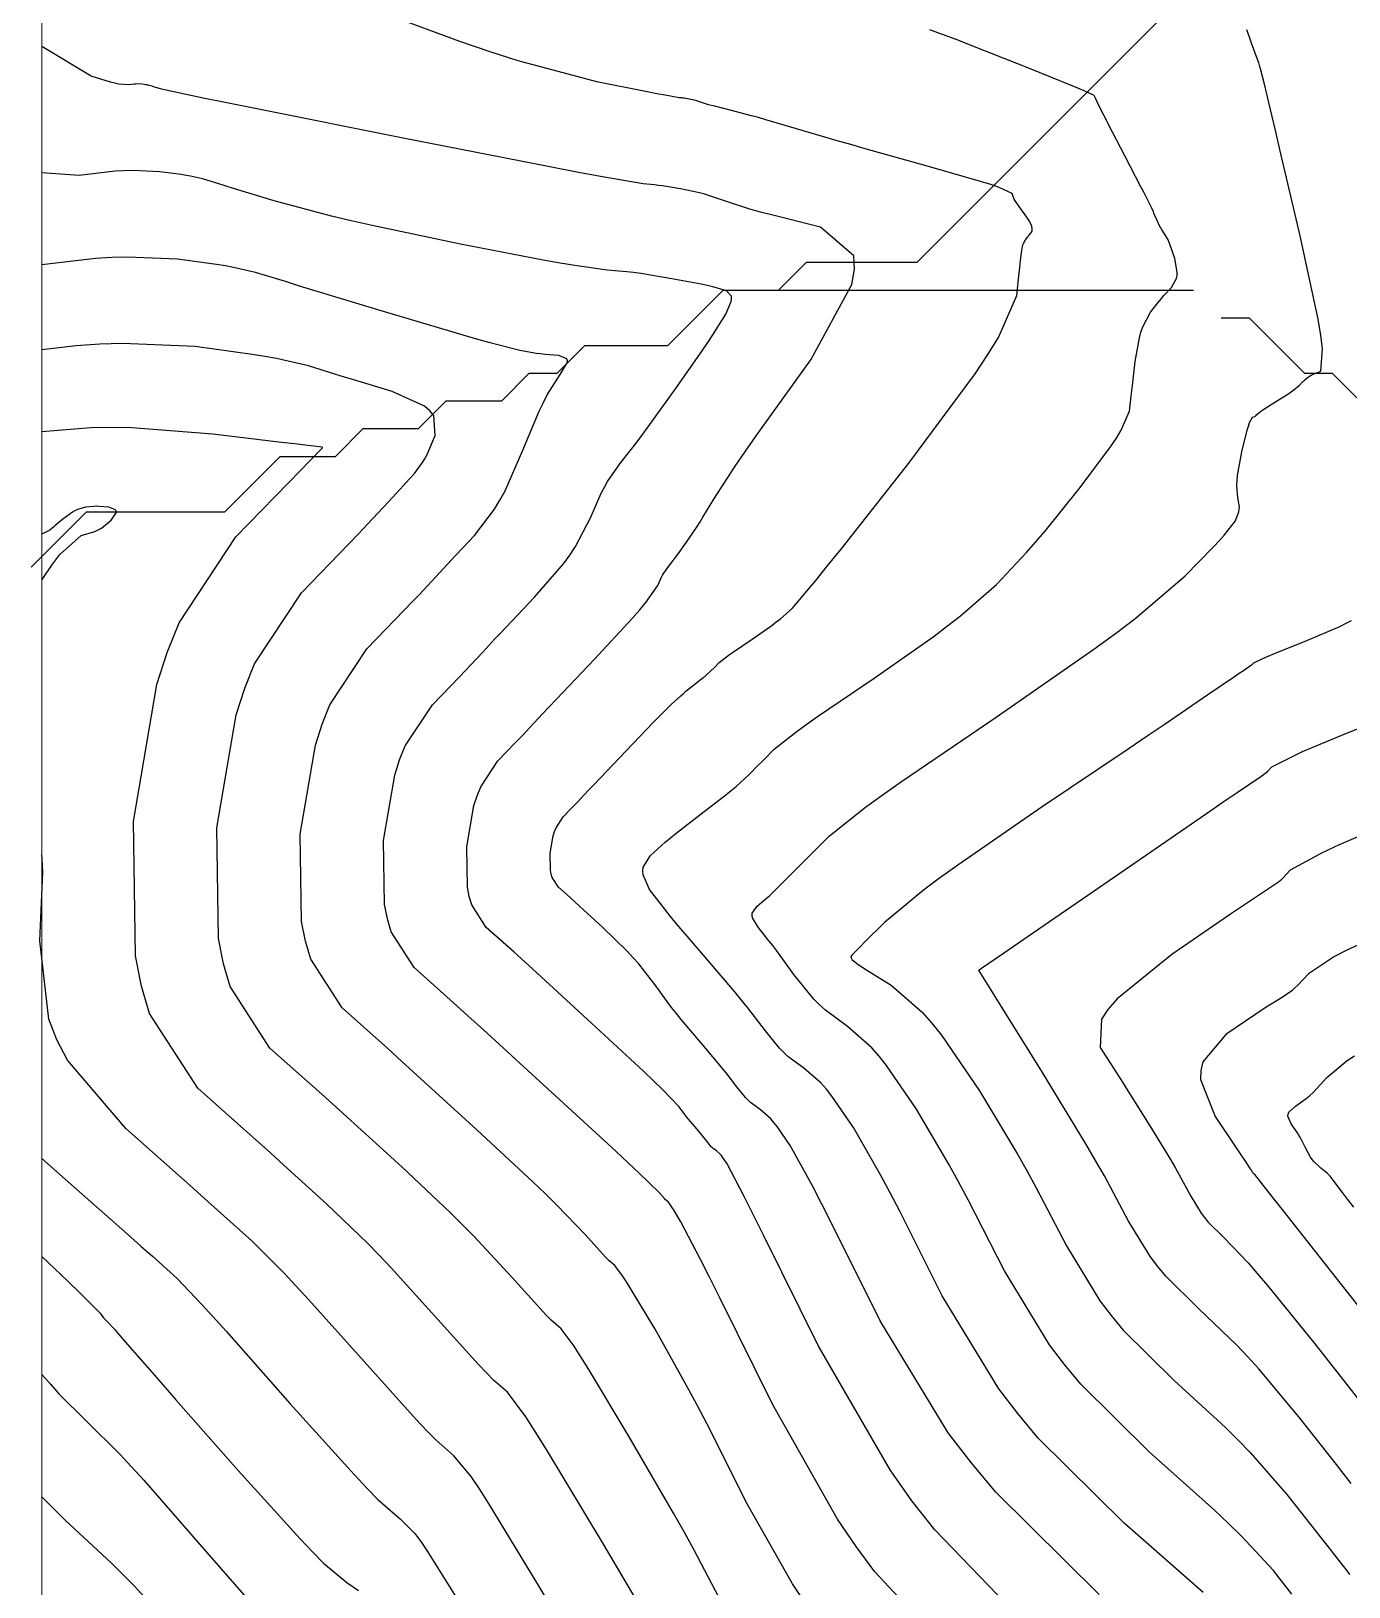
# Model space of a CAD drawing. Header units: metres. Extents: x 837117 to 838477, y 1189012 to 1191015.
# Drawn here: x 837476.1 to 837523.7, y 1190665.1 to 1190721.3 of the extents above; entities that cross this region are included whole.
import ezdxf

# ---------------------------------------------------------------- set-up
doc = ezdxf.new("R2010")
doc.units = ezdxf.units.M
doc.header["$LTSCALE"] = 0.3
doc.layers.add('COORD', color=7, linetype='Continuous', lineweight=20)
doc.layers.add('DRENAJE', color=5, linetype='Continuous', lineweight=25)
doc.layers.add('COTAS 10', color=1, linetype='Continuous')
doc.layers.add('COTAS INT', color=252, linetype='Continuous')

msp = doc.modelspace()

# ---------------------------------------------------------------- linework, layer by layer
at = {"layer": 'COORD'}
msp.add_lwpolyline([(837476.514, 1189013.872), (838476.514, 1189013.872), (838476.514, 1191013.872), (837476.514, 1191013.872)], close=True, dxfattribs=at)
at = {"layer": 'COTAS 10'}
for points, elevation in [([(837509.151, 1190662.901), (837506.598, 1190665.631), (837505.915, 1190666.549), (837505.242, 1190667.537), (837502.901, 1190671.689), (837501.011, 1190675.503), (837500.622, 1190676.278), (837500.292, 1190676.931), (837499.586, 1190678.273), (837499.321, 1190678.714), (837499.268, 1190678.799), (837499.224, 1190678.868), (837499.139, 1190678.982), (837499.072, 1190679.039), (837499.04, 1190679.072), (837499.002, 1190679.113), (837498.814, 1190679.322), (837498.08, 1190680.034), (837497.698, 1190680.392), (837497.239, 1190680.819), (837494.933, 1190682.941), (837492.46, 1190685.2), (837491.895, 1190685.713), (837491.381, 1190686.178), (837489.959, 1190687.453), (837489.129, 1190688.739), (837488.989, 1190689.212), (837488.889, 1190689.735), (837488.852, 1190692.043), (837489.256, 1190694.398), (837489.433, 1190694.951), (837489.638, 1190695.46), (837490.616, 1190696.94), (837491.602, 1190697.96), (837491.812, 1190698.18), (837491.995, 1190698.372), (837492.432, 1190698.838), (837492.877, 1190699.319), (837493.065, 1190699.519), (837493.282, 1190699.749), (837494.303, 1190700.825), (837495.346, 1190702.035), (837495.578, 1190702.35), (837495.784, 1190702.656), (837496.323, 1190703.69), (837496.715, 1190704.584), (837496.829, 1190704.802), (837496.946, 1190705.007), (837497.389, 1190705.642), (837497.977, 1190706.393), (837498.185, 1190706.672), (837498.413, 1190706.981), (837499.398, 1190708.352), (837500.355, 1190709.722), (837500.564, 1190710.03), (837500.75, 1190710.307), (837501.219, 1190711.052), (837501.411, 1190711.511), (837501.422, 1190711.609), (837501.415, 1190711.694), (837501.234, 1190711.895), (837500.749, 1190712.033), (837500.549, 1190712.078), (837500.321, 1190712.127), (837499.261, 1190712.328), (837498.146, 1190712.511), (837497.884, 1190712.548), (837497.641, 1190712.579), (837496.93, 1190712.642), (837495.765, 1190712.801), (837495.236, 1190712.891), (837494.617, 1190713.003), (837491.637, 1190713.576), (837488.436, 1190714.246), (837487.678, 1190714.418), (837486.975, 1190714.585), (837484.902, 1190715.141), (837483.464, 1190715.578), (837483.162, 1190715.67), (837482.902, 1190715.749), (837482.308, 1190715.931), (837481.876, 1190716.032), (837481.718, 1190716.06), (837481.543, 1190716.089), (837480.768, 1190716.193), (837479.785, 1190716.236), (837479.478, 1190716.226), (837479.155, 1190716.206), (837477.864, 1190716.055), (837476.514, 1190716.155)], 1580), ([(837523.8, 1190699.98), (837523.607, 1190699.875), (837523.374, 1190699.76), (837522.19, 1190699.255), (837521.014, 1190698.782), (837520.786, 1190698.687), (837520.599, 1190698.607), (837520.275, 1190698.448), (837520.226, 1190698.396), (837520.213, 1190698.385), (837520.201, 1190698.374), (837520.159, 1190698.345), (837519.905, 1190698.174), (837519.759, 1190698.075), (837519.58, 1190697.952), (837518.662, 1190697.321), (837517.05, 1190696.224), (837516.434, 1190695.808), (837515.745, 1190695.343), (837512.641, 1190693.259), (837509.587, 1190691.157), (837508.928, 1190690.681), (837508.351, 1190690.25), (837506.943, 1190689.078), (837506.227, 1190688.367), (837506.087, 1190688.227), (837505.971, 1190688.112), (837505.76, 1190687.901), (837505.732, 1190687.846), (837505.732, 1190687.828), (837505.735, 1190687.81), (837505.772, 1190687.735), (837506.024, 1190687.545), (837506.161, 1190687.453), (837506.329, 1190687.346), (837507.18, 1190686.817), (837508.305, 1190685.844), (837508.645, 1190685.456), (837508.998, 1190685.016), (837510.375, 1190683.001), (837511.744, 1190680.712), (837512.091, 1190680.1), (837512.425, 1190679.498), (837513.518, 1190677.4), (837514.724, 1190675.417), (837515.129, 1190674.887), (837515.566, 1190674.364), (837517.4, 1190672.547), (837519.264, 1190670.841), (837519.719, 1190670.39), (837520.147, 1190669.947), (837521.475, 1190668.424), (837522.463, 1190667.171), (837522.678, 1190666.898), (837522.867, 1190666.657), (837523.338, 1190666.058), (837523.651, 1190665.654), (837523.74, 1190665.538)], 1590), ([(837476.514, 1190680.558), (837477.256, 1190679.902), (837479.606, 1190677.824), (837480.09, 1190677.395), (837480.503, 1190677.028), (837481.393, 1190676.231), (837482.277, 1190675.302), (837482.685, 1190674.853), (837483.164, 1190674.321), (837485.485, 1190671.704), (837487.789, 1190669.143), (837488.257, 1190668.646), (837488.651, 1190668.24), (837489.461, 1190667.539), (837489.986, 1190667.018), (837490.2, 1190666.726), (837490.445, 1190666.369), (837491.579, 1190664.543)], 1570)]:
    msp.add_lwpolyline(points, dxfattribs=dict(at, elevation=elevation))
at = {"layer": 'COTAS INT'}
for points, elevation in [([(837514.701, 1190664.81), (837510.963, 1190668.514), (837510.073, 1190669.579), (837509.247, 1190670.659), (837506.79, 1190674.701), (837505.047, 1190678.195), (837504.671, 1190678.931), (837504.343, 1190679.567), (837503.542, 1190681.025), (837503.072, 1190681.712), (837502.951, 1190681.862), (837502.835, 1190681.995), (837502.451, 1190682.327), (837502.105, 1190682.586), (837502.013, 1190682.672), (837501.922, 1190682.764), (837501.607, 1190683.149), (837501.22, 1190683.654), (837501.084, 1190683.822), (837500.935, 1190684.003), (837500.293, 1190684.755), (837499.605, 1190685.575), (837499.428, 1190685.797), (837499.257, 1190686.017), (837498.687, 1190686.795), (837498.069, 1190687.583), (837497.868, 1190687.81), (837497.654, 1190688.04), (837496.772, 1190688.902), (837495.939, 1190689.664), (837495.755, 1190689.831), (837495.591, 1190689.98), (837495.168, 1190690.359), (837494.947, 1190690.703), (837494.909, 1190690.83), (837494.882, 1190690.969), (837494.873, 1190691.587), (837494.98, 1190692.216), (837495.028, 1190692.364), (837495.083, 1190692.5), (837495.344, 1190692.896), (837495.608, 1190693.169), (837495.664, 1190693.228), (837495.713, 1190693.279), (837495.83, 1190693.404), (837496.108, 1190693.7), (837496.259, 1190693.859), (837496.442, 1190694.052), (837497.371, 1190695.028), (837498.351, 1190696.052), (837498.567, 1190696.275), (837498.759, 1190696.472), (837499.252, 1190696.964), (837499.587, 1190697.272), (837499.68, 1190697.353), (837499.772, 1190697.432), (837500.107, 1190697.698), (837500.398, 1190697.924), (837500.463, 1190697.977), (837500.521, 1190698.026), (837500.676, 1190698.166), (837500.789, 1190698.281), (837500.975, 1190698.467), (837501.232, 1190698.671), (837501.35, 1190698.756), (837501.488, 1190698.854), (837502.16, 1190699.311), (837502.872, 1190699.81), (837503.037, 1190699.934), (837503.188, 1190700.052), (837503.614, 1190700.425), (837504.463, 1190701.431), (837504.879, 1190701.948), (837505.374, 1190702.568), (837507.818, 1190705.668), (837510.215, 1190708.892), (837510.682, 1190709.59), (837511.062, 1190710.205), (837511.722, 1190711.721), (837511.809, 1190712.546), (837511.828, 1190712.726), (837511.845, 1190712.883), (837511.888, 1190713.273), (837511.928, 1190713.496), (837511.942, 1190713.548), (837511.959, 1190713.596), (837512.033, 1190713.736), (837512.115, 1190713.841), (837512.137, 1190713.866), (837512.158, 1190713.891), (837512.23, 1190713.967), (837512.276, 1190714.05), (837512.281, 1190714.078), (837512.283, 1190714.109), (837512.26, 1190714.238), (837512.172, 1190714.419), (837512.134, 1190714.482), (837512.088, 1190714.551), (837511.873, 1190714.847), (837511.667, 1190715.136), (837511.629, 1190715.2), (837511.598, 1190715.258), (837511.554, 1190715.409), (837511.082, 1190715.628), (837510.783, 1190715.727), (837510.409, 1190715.844), (837508.449, 1190716.408), (837506.248, 1190717.022), (837505.723, 1190717.172), (837505.234, 1190717.312), (837503.772, 1190717.741), (837502.66, 1190718.069), (837502.391, 1190718.145), (837502.139, 1190718.215), (837501.372, 1190718.414), (837500.813, 1190718.553), (837500.693, 1190718.584), (837500.588, 1190718.613), (837500.332, 1190718.694), (837500.168, 1190718.75), (837500.12, 1190718.764), (837500.071, 1190718.776), (837499.886, 1190718.816), (837499.714, 1190718.844), (837499.673, 1190718.85), (837499.636, 1190718.855), (837499.526, 1190718.864), (837499.017, 1190718.954), (837498.727, 1190719.009), (837498.373, 1190719.078), (837496.559, 1190719.435), (837493.712, 1190720.198), (837492.707, 1190720.523), (837491.607, 1190720.898), (837486.853, 1190722.659)], 1584), ([(837518.45, 1190664.888), (837515.601, 1190667.389), (837512.497, 1190670.464), (837511.759, 1190671.348), (837511.073, 1190672.245), (837509.032, 1190675.601), (837507.506, 1190678.63), (837507.145, 1190679.321), (837506.81, 1190679.949), (837505.819, 1190681.683), (837505.047, 1190682.814), (837504.849, 1190683.06), (837504.658, 1190683.278), (837504.027, 1190683.824), (837503.458, 1190684.248), (837503.307, 1190684.39), (837503.158, 1190684.541), (837502.641, 1190685.174), (837502.005, 1190686.004), (837501.782, 1190686.28), (837501.537, 1190686.577), (837500.481, 1190687.814), (837499.446, 1190689.023), (837499.215, 1190689.303), (837499.008, 1190689.558), (837498.46, 1190690.277), (837498.227, 1190690.808), (837498.218, 1190690.943), (837498.234, 1190691.074), (837498.493, 1190691.506), (837499.028, 1190691.978), (837499.218, 1190692.135), (837499.425, 1190692.303), (837500.325, 1190693.001), (837501.209, 1190693.688), (837501.407, 1190693.849), (837501.584, 1190693.997), (837502.055, 1190694.423), (837502.399, 1190694.772), (837502.497, 1190694.871), (837502.597, 1190694.97), (837502.964, 1190695.337), (837503.745, 1190695.958), (837504.104, 1190696.217), (837504.526, 1190696.515), (837506.567, 1190697.906), (837508.734, 1190699.423), (837509.235, 1190699.8), (837509.693, 1190700.157), (837510.991, 1190701.292), (837512.074, 1190702.443), (837512.397, 1190702.811), (837512.73, 1190703.2), (837514.015, 1190704.783), (837515.109, 1190706.255), (837515.322, 1190706.574), (837515.496, 1190706.854), (837515.797, 1190707.546), (837515.856, 1190708.09), (837515.877, 1190708.276), (837515.899, 1190708.478), (837515.997, 1190709.339), (837516.149, 1190710.198), (837516.207, 1190710.4), (837516.271, 1190710.586), (837516.556, 1190711.125), (837516.872, 1190711.528), (837516.955, 1190711.627), (837517.037, 1190711.721), (837517.315, 1190712.017), (837517.495, 1190712.337), (837517.514, 1190712.445), (837517.52, 1190712.563), (837517.43, 1190713.06), (837517.266, 1190713.534), (837517.225, 1190713.637), (837517.186, 1190713.727), (837517.062, 1190713.951), (837516.953, 1190714.113), (837516.923, 1190714.163), (837516.894, 1190714.217), (837516.79, 1190714.432), (837516.698, 1190714.641), (837516.676, 1190714.691), (837516.656, 1190714.738), (837516.594, 1190714.878), (837516.414, 1190715.239), (837516.318, 1190715.426), (837516.203, 1190715.65), (837515.622, 1190716.771), (837515.038, 1190717.9), (837514.921, 1190718.128), (837514.823, 1190718.32), (837514.629, 1190718.712), (837514.57, 1190718.842), (837514.557, 1190718.869), (837514.545, 1190718.893), (837514.514, 1190718.949), (837514.151, 1190719.113), (837513.93, 1190719.205), (837513.657, 1190719.317), (837512.237, 1190719.891), (837510.752, 1190720.484), (837510.438, 1190720.609), (837510.166, 1190720.716), (837509.536, 1190720.961), (837509.173, 1190721.096), (837509.07, 1190721.134), (837508.966, 1190721.173), (837508.58, 1190721.317)], 1586), ([(837521.659, 1190664.831), (837520.994, 1190665.676), (837519.831, 1190666.934), (837519.373, 1190667.379), (837518.857, 1190667.865), (837516.5, 1190669.968), (837514.031, 1190672.414), (837513.444, 1190673.117), (837512.898, 1190673.831), (837511.275, 1190676.5), (837509.966, 1190679.064), (837509.618, 1190679.711), (837509.277, 1190680.33), (837508.097, 1190682.342), (837507.022, 1190683.915), (837506.747, 1190684.258), (837506.482, 1190684.561), (837505.604, 1190685.32), (837504.812, 1190685.911), (837504.601, 1190686.108), (837504.394, 1190686.318), (837503.674, 1190687.199), (837503.052, 1190688.054), (837502.906, 1190688.249), (837502.77, 1190688.425), (837502.376, 1190688.912), (837502.176, 1190689.252), (837502.162, 1190689.336), (837502.168, 1190689.415), (837502.34, 1190689.665), (837502.686, 1190689.956), (837502.8, 1190690.061), (837502.923, 1190690.176), (837503.434, 1190690.681), (837504.01, 1190691.264), (837504.174, 1190691.429), (837504.339, 1190691.595), (837504.954, 1190692.208), (837506.258, 1190693.245), (837506.859, 1190693.679), (837507.564, 1190694.176), (837510.974, 1190696.501), (837514.507, 1190698.948), (837515.289, 1190699.522), (837515.986, 1190700.051), (837517.791, 1190701.586), (837518.832, 1190702.649), (837519.046, 1190702.88), (837519.228, 1190703.083), (837519.617, 1190703.587), (837519.741, 1190703.912), (837519.755, 1190704.002), (837519.761, 1190704.092), (837519.71, 1190704.416), (837519.666, 1190704.868), (837519.676, 1190705.038), (837519.696, 1190705.227), (837519.85, 1190706.073), (837520.042, 1190706.858), (837520.086, 1190707.009), (837520.126, 1190707.131), (837520.24, 1190707.334), (837520.317, 1190707.357), (837520.335, 1190707.367), (837520.351, 1190707.377), (837520.397, 1190707.427), (837520.527, 1190707.535), (837520.597, 1190707.583), (837520.681, 1190707.639), (837521.106, 1190707.906), (837521.549, 1190708.188), (837521.645, 1190708.254), (837521.729, 1190708.314), (837521.935, 1190708.486), (837522.058, 1190708.611), (837522.09, 1190708.642), (837522.12, 1190708.671), (837522.22, 1190708.761), (837522.351, 1190708.844), (837522.401, 1190708.869), (837522.457, 1190708.895), (837522.706, 1190708.993), (837522.766, 1190709.804), (837522.702, 1190710.279), (837522.603, 1190710.863), (837521.958, 1190713.878), (837521.227, 1190716.989), (837521.074, 1190717.635), (837520.944, 1190718.186), (837520.654, 1190719.396), (837520.52, 1190719.911), (837520.488, 1190720.023), (837520.458, 1190720.123), (837520.369, 1190720.378), (837520.201, 1190720.829), (837520.122, 1190721.053), (837520.028, 1190721.32)], 1588), ([(837511.989, 1190663.801), (837508.758, 1190667.146), (837507.935, 1190668.202), (837507.144, 1190669.314), (837504.547, 1190673.801), (837502.587, 1190677.761), (837502.198, 1190678.542), (837501.876, 1190679.185), (837501.264, 1190680.366), (837501.096, 1190680.611), (837501.053, 1190680.665), (837501.012, 1190680.712), (837500.875, 1190680.831), (837500.751, 1190680.923), (837500.718, 1190680.954), (837500.686, 1190680.986), (837500.574, 1190681.124), (837500.436, 1190681.304), (837500.387, 1190681.364), (837500.334, 1190681.429), (837500.104, 1190681.697), (837499.859, 1190681.99), (837499.796, 1190682.069), (837499.735, 1190682.147), (837499.531, 1190682.425), (837498.93, 1190683.055), (837498.618, 1190683.356), (837498.243, 1190683.712), (837496.365, 1190685.452), (837494.389, 1190687.258), (837493.953, 1190687.655), (837493.565, 1190688.007), (837492.563, 1190688.906), (837492.038, 1190689.721), (837491.949, 1190690.021), (837491.886, 1190690.352), (837491.862, 1190691.815), (837492.118, 1190693.307), (837492.23, 1190693.658), (837492.36, 1190693.98), (837492.98, 1190694.918), (837493.605, 1190695.564), (837493.738, 1190695.704), (837493.854, 1190695.825), (837494.131, 1190696.121), (837494.589, 1190696.611), (837494.82, 1190696.855), (837495.096, 1190697.146), (837496.468, 1190698.59), (837497.833, 1190700.062), (837498.105, 1190700.371), (837498.33, 1190700.638), (837498.758, 1190701.246), (837498.89, 1190701.548), (837498.929, 1190701.622), (837498.969, 1190701.691), (837499.118, 1190701.906), (837499.317, 1190702.159), (837499.387, 1190702.253), (837499.464, 1190702.358), (837499.797, 1190702.821), (837500.176, 1190703.382), (837500.283, 1190703.547), (837500.389, 1190703.718), (837500.779, 1190704.372), (837501.555, 1190705.559), (837501.905, 1190706.066), (837502.314, 1190706.65), (837504.279, 1190709.4), (837505.761, 1190712.114), (837505.866, 1190712.675), (837505.839, 1190713.152), (837504.636, 1190714.188), (837502.858, 1190714.631), (837502.468, 1190714.736), (837502.122, 1190714.832), (837501.243, 1190715.114), (837500.629, 1190715.325), (837500.45, 1190715.376), (837500.267, 1190715.424), (837499.574, 1190715.572), (837498.93, 1190715.678), (837498.779, 1190715.699), (837498.638, 1190715.717), (837498.228, 1190715.753), (837496.686, 1190716.017), (837495.833, 1190716.178), (837494.794, 1190716.378), (837489.503, 1190717.416), (837484.22, 1190718.469), (837483.187, 1190718.678), (837482.34, 1190718.85), (837480.834, 1190719.173), (837480.589, 1190719.248), (837480.538, 1190719.263), (837480.494, 1190719.277), (837480.393, 1190719.308), (837480.319, 1190719.325), (837480.292, 1190719.33), (837480.262, 1190719.335), (837480.131, 1190719.352), (837479.963, 1190719.36), (837479.911, 1190719.358), (837479.856, 1190719.355), (837479.637, 1190719.329), (837479.286, 1190719.355), (837479.148, 1190719.384), (837478.993, 1190719.422), (837478.287, 1190719.641), (837476.514, 1190720.71)], 1582), ([(837504.081, 1190664.518), (837503.617, 1190665.2), (837502.002, 1190668.064), (837500.535, 1190670.97), (837500.165, 1190671.677), (837499.81, 1190672.342), (837498.657, 1190674.392), (837497.795, 1190675.825), (837497.622, 1190676.101), (837497.479, 1190676.324), (837497.203, 1190676.693), (837496.988, 1190676.879), (837496.884, 1190676.987), (837496.759, 1190677.119), (837496.148, 1190677.798), (837495.097, 1190678.891), (837494.696, 1190679.284), (837494.246, 1190679.715), (837492.225, 1190681.599), (837490.059, 1190683.574), (837489.518, 1190684.064), (837489.002, 1190684.528), (837487.354, 1190685.999), (837486.22, 1190687.757), (837486.03, 1190688.403), (837485.892, 1190689.117), (837485.842, 1190692.271), (837486.393, 1190695.489), (837486.635, 1190696.244), (837486.916, 1190696.94), (837488.252, 1190698.962), (837489.598, 1190700.356), (837489.886, 1190700.656), (837490.137, 1190700.918), (837490.733, 1190701.556), (837491.164, 1190702.026), (837491.31, 1190702.183), (837491.469, 1190702.352), (837492.138, 1190703.059), (837492.86, 1190704.007), (837493.051, 1190704.328), (837493.239, 1190704.674), (837493.888, 1190706.133), (837494.474, 1190707.54), (837494.623, 1190707.853), (837494.766, 1190708.133), (837495.234, 1190708.866), (837495.487, 1190709.285), (837495.495, 1190709.367), (837495.475, 1190709.434), (837495.18, 1190709.551), (837494.676, 1190709.591), (837494.526, 1190709.61), (837494.371, 1190709.631), (837493.771, 1190709.736), (837492.651, 1190710.022), (837492.168, 1190710.159), (837491.61, 1190710.32), (837488.97, 1190711.108), (837486.339, 1190711.908), (837485.786, 1190712.076), (837485.309, 1190712.222), (837484.224, 1190712.555), (837483.434, 1190712.739), (837483.144, 1190712.791), (837482.823, 1190712.843), (837481.406, 1190713.034), (837479.607, 1190713.112), (837479.044, 1190713.094), (837478.454, 1190713.058), (837476.514, 1190712.83)], 1578), ([(837501.102, 1190664.44), (837500.06, 1190666.436), (837499.708, 1190667.076), (837499.328, 1190667.753), (837497.728, 1190670.511), (837496.268, 1190672.936), (837495.977, 1190673.402), (837495.735, 1190673.78), (837495.267, 1190674.405), (837494.904, 1190674.719), (837494.727, 1190674.901), (837494.517, 1190675.125), (837493.482, 1190676.275), (837492.114, 1190677.749), (837491.693, 1190678.176), (837491.254, 1190678.612), (837489.517, 1190680.257), (837487.657, 1190681.949), (837487.141, 1190682.414), (837486.623, 1190682.879), (837484.749, 1190684.546), (837483.311, 1190686.775), (837483.07, 1190687.594), (837482.896, 1190688.5), (837482.832, 1190692.499), (837483.531, 1190696.58), (837483.837, 1190697.538), (837484.193, 1190698.42), (837485.887, 1190700.984), (837487.595, 1190702.751), (837487.96, 1190703.132), (837488.278, 1190703.465), (837489.034, 1190704.273), (837489.451, 1190704.734), (837489.556, 1190704.848), (837489.655, 1190704.955), (837489.972, 1190705.294), (837490.261, 1190705.688), (837490.341, 1190705.83), (837490.422, 1190705.986), (837490.719, 1190706.671), (837490.663, 1190707.386), (837490.522, 1190707.563), (837490.326, 1190707.729), (837489.166, 1190708.252), (837487.78, 1190708.674), (837487.442, 1190708.777), (837487.124, 1190708.874), (837486.139, 1190709.178), (837484.991, 1190709.446), (837484.569, 1190709.522), (837484.103, 1190709.597), (837482.044, 1190709.875), (837479.428, 1190709.989), (837478.611, 1190709.962), (837477.753, 1190709.909), (837476.514, 1190709.764)], 1576), ([(837498.846, 1190663.164), (837496.799, 1190666.63), (837494.742, 1190670.046), (837494.332, 1190670.704), (837493.99, 1190671.236), (837493.332, 1190672.116), (837492.819, 1190672.56), (837492.57, 1190672.816), (837492.274, 1190673.131), (837490.817, 1190674.751), (837489.131, 1190676.606), (837488.69, 1190677.068), (837488.262, 1190677.509), (837486.809, 1190678.915), (837485.256, 1190680.323), (837484.764, 1190680.765), (837484.244, 1190681.229), (837482.144, 1190683.093), (837480.403, 1190685.793), (837480.11, 1190686.785), (837479.899, 1190687.883), (837479.822, 1190692.728), (837480.668, 1190697.671), (837481.04, 1190698.831), (837481.471, 1190699.9), (837483.523, 1190703.006), (837485.862, 1190705.417), (837486.164, 1190705.728), (837486.648, 1190706.226), (837486.65, 1190706.233), (837486.65, 1190706.235), (837486.648, 1190706.236), (837486.639, 1190706.241), (837486.024, 1190706.316), (837485.641, 1190706.362), (837485.166, 1190706.419), (837482.682, 1190706.715), (837479.757, 1190706.943), (837479.004, 1190706.956), (837478.276, 1190706.948), (837476.514, 1190706.797)], 1574), ([(837476.514, 1190701.446), (837476.546, 1190701.501), (837476.869, 1190701.982), (837477.159, 1190702.375), (837477.926, 1190703.057), (837478.426, 1190703.205), (837478.548, 1190703.261), (837478.663, 1190703.324), (837479.02, 1190703.606), (837479.194, 1190703.876), (837479.195, 1190703.932), (837479.174, 1190703.979), (837478.929, 1190704.079), (837478.568, 1190704.107), (837478.475, 1190704.109), (837478.385, 1190704.108), (837478.087, 1190704.082), (837477.793, 1190703.989), (837477.706, 1190703.945), (837477.617, 1190703.894), (837477.274, 1190703.643), (837476.983, 1190703.4), (837476.926, 1190703.353), (837476.88, 1190703.315), (837476.799, 1190703.252), (837476.514, 1190703.102)], 1572), ([(837523.802, 1190668.829), (837523.551, 1190669.148), (837523.267, 1190669.51), (837521.956, 1190671.173), (837520.463, 1190672.96), (837520.064, 1190673.401), (837519.67, 1190673.818), (837518.3, 1190675.126), (837517.1, 1190676.314), (837516.815, 1190676.656), (837516.55, 1190677.003), (837515.761, 1190678.3), (837514.885, 1190679.932), (837514.565, 1190680.49), (837514.211, 1190681.094), (837512.652, 1190683.66), (837511.219, 1190685.967), (837510.944, 1190686.408), (837510.722, 1190686.764), (837510.361, 1190687.333), (837510.35, 1190687.344), (837510.349, 1190687.348), (837510.349, 1190687.351), (837510.357, 1190687.364), (837510.379, 1190687.382), (837510.388, 1190687.389), (837510.398, 1190687.396), (837510.443, 1190687.427), (837511.241, 1190687.976), (837512.324, 1190688.722), (837515.438, 1190690.866), (837518.569, 1190693.018), (837519.178, 1190693.435), (837519.676, 1190693.774), (837520.541, 1190694.356), (837520.686, 1190694.456), (837520.728, 1190694.492), (837520.771, 1190694.532), (837520.937, 1190694.707), (837522.043, 1190695.251), (837522.679, 1190695.523), (837523.459, 1190695.847), (837527.467, 1190697.46)], 1592), ([(837524.118, 1190692.206), (837523.367, 1190691.881), (837522.747, 1190691.601), (837521.599, 1190690.967), (837521.316, 1190690.667), (837521.242, 1190690.599), (837521.17, 1190690.537), (837520.924, 1190690.367), (837520.229, 1190689.913), (837519.873, 1190689.673), (837519.446, 1190689.384), (837517.316, 1190687.923), (837515.343, 1190686.323), (837515.015, 1190685.945), (837514.782, 1190685.595), (837514.728, 1190684.565), (837515.347, 1190683.617), (837515.538, 1190683.319), (837515.738, 1190683.005), (837516.529, 1190681.742), (837517.27, 1190680.522), (837517.438, 1190680.235), (837517.59, 1190679.971), (837518.004, 1190679.199), (837518.375, 1190678.589), (837518.5, 1190678.425), (837518.634, 1190678.264), (837519.199, 1190677.705), (837520.077, 1190676.794), (837520.409, 1190676.412), (837520.779, 1190675.974), (837522.437, 1190673.921), (837524.07, 1190671.85)], 1594), ([(837496.135, 1190662.327), (837494.402, 1190665.227), (837492.672, 1190668.074), (837492.319, 1190668.625), (837492.021, 1190669.072), (837491.396, 1190669.828), (837490.735, 1190670.4), (837490.413, 1190670.731), (837490.031, 1190671.137), (837488.151, 1190673.228), (837486.147, 1190675.463), (837485.688, 1190675.961), (837485.269, 1190676.406), (837484.101, 1190677.573), (837482.855, 1190678.697), (837482.387, 1190679.115), (837481.865, 1190679.579), (837479.539, 1190681.64), (837477.436, 1190684.115), (837477.056, 1190684.841), (837476.763, 1190685.585), (837476.436, 1190688.417), (837476.544, 1190690.884), (837476.525, 1190691.398), (837476.514, 1190691.525)], 1572), ([(837524.167, 1190688.323), (837523.643, 1190688.077), (837523.199, 1190687.852), (837522.261, 1190687.226), (837521.861, 1190686.803), (837521.757, 1190686.707), (837521.654, 1190686.619), (837521.307, 1190686.378), (837520.793, 1190686.061), (837520.587, 1190685.925), (837520.352, 1190685.769), (837519.272, 1190685.034), (837518.445, 1190684.053), (837518.37, 1190683.741), (837518.362, 1190683.412), (837518.889, 1190682.081), (837519.668, 1190680.913), (837519.819, 1190680.686), (837519.943, 1190680.502), (837520.154, 1190680.189), (837520.181, 1190680.151), (837520.188, 1190680.141), (837520.194, 1190680.131), (837520.213, 1190680.094), (837520.231, 1190680.06), (837520.243, 1190680.044), (837520.268, 1190680.021), (837520.292, 1190680.002), (837520.301, 1190679.993), (837520.312, 1190679.978), (837520.741, 1190679.432), (837521.009, 1190679.092), (837521.341, 1190678.67), (837523.079, 1190676.466), (837524.933, 1190674.114)], 1596), ([(837523.889, 1190678.804), (837523.667, 1190679.091), (837523.484, 1190679.329), (837523.151, 1190679.779), (837523.038, 1190679.924), (837522.993, 1190679.97), (837522.942, 1190680.018), (837522.708, 1190680.209), (837522.456, 1190680.448), (837522.394, 1190680.525), (837522.334, 1190680.607), (837522.147, 1190680.945), (837521.967, 1190681.302), (837521.912, 1190681.396), (837521.856, 1190681.489), (837521.636, 1190681.806), (837521.517, 1190682.089), (837521.525, 1190682.16), (837521.55, 1190682.227), (837521.787, 1190682.443), (837522.175, 1190682.721), (837522.295, 1190682.827), (837522.421, 1190682.947), (837522.923, 1190683.485), (837523.65, 1190684.103), (837523.918, 1190684.272)], 1598), ([(837476.514, 1190677.026), (837476.967, 1190676.592), (837477.47, 1190676.106), (837477.882, 1190675.705), (837478.612, 1190674.969), (837478.742, 1190674.805), (837478.776, 1190674.767), (837478.808, 1190674.73), (837478.916, 1190674.623), (837479.084, 1190674.449), (837479.154, 1190674.371), (837479.235, 1190674.28), (837479.61, 1190673.845), (837480.491, 1190672.832), (837480.89, 1190672.376), (837481.356, 1190671.845), (837483.601, 1190669.294), (837485.835, 1190666.821), (837486.295, 1190666.339), (837486.686, 1190665.944), (837487.525, 1190665.251), (837487.951, 1190664.964)], 1568), ([(837476.514, 1190672.762), (837476.823, 1190672.405), (837477.126, 1190672.067), (837478.137, 1190671.061), (837479.325, 1190669.883), (837479.739, 1190669.437), (837480.191, 1190668.94), (837482.134, 1190666.712), (837483.971, 1190664.616)], 1566), ([(837476.514, 1190668.34), (837477.358, 1190667.5), (837479.03, 1190665.945), (837479.452, 1190665.528), (837479.856, 1190665.116), (837481.168, 1190663.675)], 1564)]:
    msp.add_lwpolyline(points, dxfattribs=dict(at, elevation=elevation))
at = {"layer": 'DRENAJE'}
for points in [[(837519.109, 1190723.908, 0), (837518.109, 1190722.909, 0), (837517.11, 1190721.909, 0), (837516.11, 1190720.909, 0), (837515.11, 1190719.91, 0), (837514.111, 1190718.91, 0), (837513.111, 1190717.91, 0), (837512.111, 1190716.911, 0), (837511.112, 1190715.911, 0), (837510.112, 1190714.911, 0), (837509.112, 1190713.912, 0), (837508.113, 1190712.912, 0), (837504.114, 1190712.912, 0), (837503.114, 1190711.912, 0)], [(837476.123, 1190701.916, 0), (837477.123, 1190702.915, 0), (837478.123, 1190703.915, 0), (837483.121, 1190703.915, 0), (837484.121, 1190704.915, 0), (837485.12, 1190705.914, 0), (837487.12, 1190705.914, 0), (837488.119, 1190706.914, 0), (837490.119, 1190706.914, 0), (837491.118, 1190707.914, 0), (837493.118, 1190707.914, 0), (837494.117, 1190708.913, 0), (837495.117, 1190708.913, 0), (837496.117, 1190709.913, 0), (837499.116, 1190709.913, 0), (837500.115, 1190710.913, 0), (837501.115, 1190711.912, 0), (837503.114, 1190711.912, 0), (837518.109, 1190711.912, 0)], [(837519.109, 1190710.913, 0), (837520.109, 1190710.913, 0), (837521.108, 1190709.913, 0), (837522.108, 1190708.913, 0), (837523.108, 1190708.913, 0), (837524.107, 1190707.914, 0), (837526.107, 1190705.914, 0), (837527.106, 1190705.914, 0), (837528.106, 1190704.915, 0), (837529.106, 1190704.915, 0), (837530.105, 1190703.915, 0), (837531.105, 1190703.915, 0), (837532.105, 1190702.915, 0), (837533.104, 1190702.915, 0), (837542.101, 1190702.915, 0)]]:
    msp.add_polyline3d(points, dxfattribs=at)

doc.saveas('drawing.dxf')
